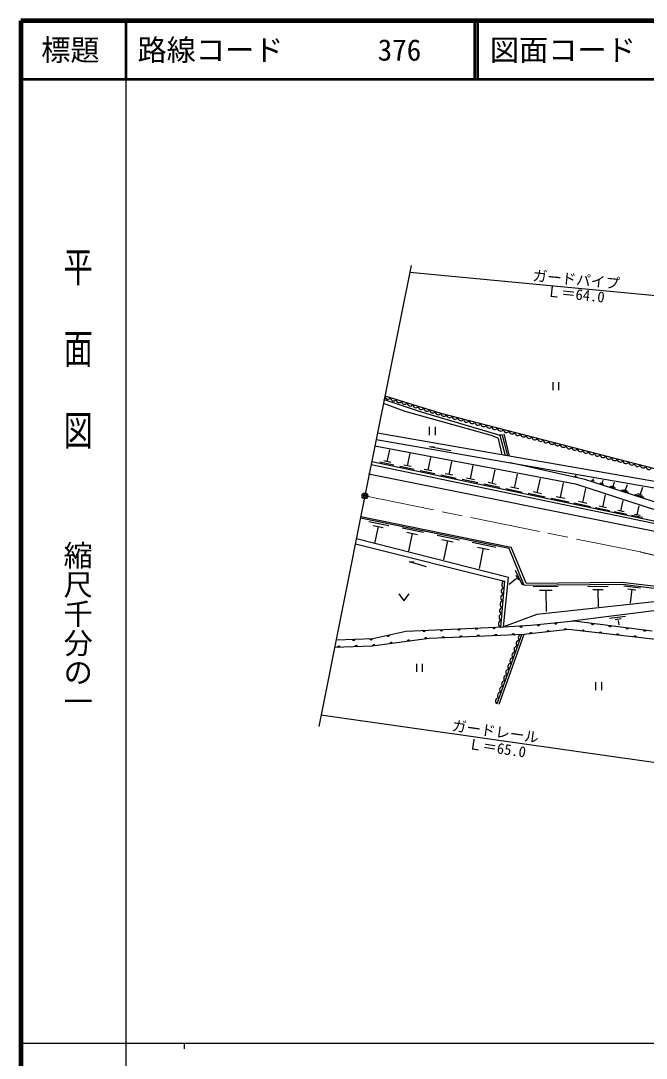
# Model space of a CAD drawing. Units: millimetres, scale not verified. Extents: x 40000 to 680000, y 20000 to 380000.
# Drawn here: x 40000 to 147168, y 202409 to 380000 of the extents above; entities that cross this region are included whole.
import ezdxf
from ezdxf.enums import TextEntityAlignment as Align

# ---------------------------------------------------------------- set-up
doc = ezdxf.new("R2010")
doc.units = ezdxf.units.MM
doc.header["$LTSCALE"] = 1000
doc.header["$PDMODE"] = 32
doc.header["$PDSIZE"] = 500
doc.linetypes.add('CHAIN', pattern=[18.5, 12, -1.5, 3.5, -1.5])
for name, color, linetype, lineweight in [('M-BGD', 7, 'Continuous', 25), ('M-BMK', 2, 'CHAIN', 13), ('M-BMK-SRVR', 3, 'Continuous', 25), ('M-TTL', 2, 'Continuous', 140), ('M-TTL-BAND', 7, 'Continuous', 25), ('M-TTL-LINE', 7, 'Continuous', 50)]:
    doc.layers.add(name, color=color, linetype=linetype, lineweight=lineweight)
for name, color, linetype in [('M-OTRS', 6, 'Continuous'), ('M-STR-HTXT', 7, 'Continuous'), ('M-TTL-TXT', 7, 'Continuous')]:
    doc.layers.add(name, color=color, linetype=linetype)
doc.styles.add('@ＭＳ ゴシック', font='')
doc.styles.add('ＭＳ ゴシック', font='')
doc.styles.get('@ＭＳ ゴシック').set_extended_font_data('@MS Gothic')
doc.styles.get('ＭＳ ゴシック').set_extended_font_data('MS Gothic')

msp = doc.modelspace()

# ---------------------------------------------------------------- linework, layer by layer
at = {"layer": 'M-BGD'}
for p, q in [((106646, 336945), (169519, 330985)), ((131158, 318152), (131158, 316752)), ((132208, 316752), (132208, 318152)), ((105852, 313126), (102139, 314468)), ((102258, 315064), (102277, 315154)), ((102277, 315154), (108603, 313077)), ((120846, 308971), (105852, 313126)), ((108603, 313077), (122087, 309088)), ((164872, 298283), (101127, 309423)), ((109999, 310473), (109999, 309073)), ((111049, 309073), (111049, 310473)), ((122543, 309064), (122087, 309088)), ((122087, 309088), (123000, 305601)), ((123465, 305519), (122543, 309064)), ((123760, 305468), (122848, 309298)), ((100692, 307254), (135056, 300725)), ((100906, 308319), (164641, 297232)), ((121829, 308514), (120846, 308971)), ((122469, 305693), (121829, 308514)), ((102802, 304523), (103232, 306568)), ((106256, 303807), (106699, 305909)), ((110048, 307073), (110820, 307143)), ((113687, 306406), (110048, 307073)), ((100047, 304037), (162876, 290986)), ((162854, 291294), (100140, 304503)), ((103928, 303909), (101523, 304416)), ((103403, 304397), (102200, 304650)), ((107415, 303175), (104941, 303696)), ((106874, 303676), (105637, 303937)), ((109780, 303075), (110235, 305237)), ((113376, 302329), (113844, 304552)), ((117044, 301568), (117525, 303852)), ((136643, 301471), (123896, 304320)), ((99594, 302444), (160385, 290252)), ((110971, 302426), (108428, 302962)), ((110416, 302941), (109144, 303209)), ((114600, 301661), (111986, 302212)), ((114029, 302191), (112722, 302467)), ((120787, 300791), (121281, 303139)), ((124605, 299999), (125113, 302411)), ((135334, 301875), (134741, 302005)), ((135041, 301939), (135126, 302239)), ((118303, 300882), (115615, 301448)), ((117716, 301426), (116372, 301709)), ((122080, 300086), (119318, 300668)), ((121477, 300646), (120096, 300937)), ((125314, 299849), (123896, 300148)), ((128501, 299190), (129022, 301668)), ((132475, 298366), (133011, 300910)), ((135056, 300725), (162339, 291867)), ((163587, 292764), (136643, 301471)), ((138215, 301173), (137813, 301303)), ((138014, 301238), (138144, 301641)), ((139903, 300628), (139278, 300830)), ((139591, 300729), (139793, 301354)), ((141869, 299992), (140985, 300278)), ((141691, 300196), (141249, 300339)), ((141470, 300268), (141713, 301020)), ((143622, 299622), (143948, 300631)), ((146129, 298871), (146552, 300178)), ((125934, 299274), (123097, 299872)), ((129866, 298446), (126951, 299060)), ((129229, 299037), (127772, 299344)), ((133223, 298208), (131727, 298523)), ((136287, 297538), (136795, 299951)), ((139725, 296757), (140167, 298857)), ((144158, 299253), (142972, 299636)), ((143919, 299527), (143326, 299718)), ((146824, 298391), (145286, 298888)), ((146514, 298746), (145745, 298995)), ((133877, 297601), (130884, 298232)), ((137617, 296814), (134778, 297411)), ((136997, 297389), (135578, 297688)), ((140882, 296126), (138411, 296646)), ((140342, 296627), (139107, 296887)), ((142830, 296050), (143213, 297867)), ((145637, 295412), (145966, 296974)), ((123658, 289636), (98206, 294855)), ((98267, 295163), (124039, 289886)), ((143832, 295505), (141694, 295955)), ((143365, 295938), (142296, 296163)), ((146497, 294943), (144660, 295330)), ((146096, 295315), (145177, 295509)), ((99621, 294312), (103041, 293610)), ((100371, 293623), (102081, 293273)), ((101226, 293448), (100630, 290541)), ((105376, 293181), (109002, 292437)), ((123581, 284692), (97497, 291322)), ((106171, 292451), (107984, 292079)), ((107078, 292265), (106446, 289183)), ((111323, 291961), (115164, 291174)), ((97328, 290480), (122854, 284067)), ((112165, 291188), (114085, 290794)), ((113125, 290991), (112456, 287726)), ((117334, 290729), (121401, 289895)), ((118226, 289910), (120259, 289493)), ((119242, 289702), (118534, 286245)), ((126276, 283333), (123658, 289636)), ((126619, 283751), (124039, 289886)), ((109502, 286520), (106615, 287362)), ((106615, 287362), (107333, 287362)), ((124735, 285964), (125929, 283448)), ((122730, 276238), (123581, 284692)), ((124946, 284548), (123705, 283506)), ((124829, 285121), (125285, 284291)), ((122854, 284067), (122196, 276216)), ((143087, 283516), (126276, 283333)), ((126619, 283751), (143059, 283896)), ((127809, 283150), (132081, 283196)), ((128884, 282521), (131020, 282544)), ((129952, 282532), (129991, 278901)), ((137135, 283154), (140638, 283192)), ((138016, 282638), (139768, 282657)), ((138892, 282648), (138924, 279670)), ((143059, 283896), (158548, 282047)), ((158231, 281614), (143087, 283516)), ((143340, 283283), (146154, 282929)), ((143990, 282772), (145397, 282596)), ((144694, 282684), (144394, 280292)), ((104759, 281899), (105659, 280699)), ((105659, 280699), (106559, 281899)), ((158231, 281614), (128417, 278344)), ((155807, 279949), (134437, 277222)), ((128417, 278344), (122730, 276238)), ((140859, 277749), (143632, 278088)), ((141819, 277527), (142872, 277655)), ((142345, 277363), (142450, 276579)), ((125812, 274904), (121557, 263090)), ((126205, 274920), (121917, 262967)), ((107788, 269934), (107788, 268534)), ((108838, 268534), (108838, 269934)), ((138485, 266790), (138485, 265390)), ((139535, 265390), (139535, 266790)), ((153781, 252236), (91441, 261121))]:
    msp.add_line(p, q, dxfattribs=at)
for points in [[(102402, 315781), (111958, 312829), (164659, 299172)], [(122730, 276238), (127390, 276520), (134839, 277274), (148205, 275582)], [(181061, 270973), (180920, 270991), (176649, 271495), (171674, 271480), (133849, 275772), (126205, 274920), (109994, 274264), (100199, 272948), (93761, 272692)], [(94032, 274044), (100338, 274237), (105985, 275540), (122730, 276238)]]:
    msp.add_lwpolyline(points, dxfattribs=at)
for centre, radius, start, end in [((102913, 315741), 513, 175.51559, 330.14265), ((103869, 315446), 513, 175.51559, 330.14265), ((104824, 315151), 513, 175.51559, 330.14265), ((105780, 314856), 513, 175.51559, 330.14265), ((106735, 314560), 513, 175.51559, 330.14265), ((107691, 314265), 513, 175.51559, 330.14265), ((108646, 313970), 513, 175.51559, 330.14265), ((109602, 313675), 513, 175.51559, 330.14265), ((110558, 313379), 513, 175.51559, 330.14265), ((111513, 313084), 513, 175.51559, 330.14265), ((112475, 312816), 518, 178.60808, 332.33539), ((113451, 312563), 518, 178.60808, 332.33539), ((114427, 312310), 518, 178.60808, 332.33539), ((115403, 312058), 518, 178.60808, 332.33539), ((116379, 311805), 518, 178.60808, 332.33539), ((117355, 311552), 518, 178.60808, 332.33539), ((118331, 311299), 518, 178.60808, 332.33539), ((119307, 311046), 518, 178.60808, 332.33539), ((120283, 310793), 518, 178.60808, 332.33539), ((121259, 310540), 518, 178.60808, 332.33539), ((122235, 310287), 518, 178.60808, 332.33539), ((123211, 310034), 518, 178.60808, 332.33539), ((124187, 309781), 518, 178.60808, 332.33539), ((125163, 309528), 518, 178.60808, 332.33539), ((126139, 309275), 518, 178.60808, 332.33539), ((127115, 309023), 518, 178.60808, 332.33539), ((128090, 308770), 518, 178.60808, 332.33539), ((129066, 308517), 518, 178.60808, 332.33539), ((130042, 308264), 518, 178.60808, 332.33539), ((131018, 308011), 518, 178.60808, 332.33539), ((131994, 307758), 518, 178.60808, 332.33539), ((132970, 307505), 518, 178.60808, 332.33539), ((133946, 307252), 518, 178.60808, 332.33539), ((134922, 306999), 518, 178.60808, 332.33539), ((135898, 306746), 518, 178.60808, 332.33539), ((136874, 306493), 518, 178.60808, 332.33539), ((137850, 306241), 518, 178.60808, 332.33539), ((138826, 305988), 518, 178.60808, 332.33539), ((139802, 305735), 518, 178.60808, 332.33539), ((140778, 305482), 518, 178.60808, 332.33539), ((141754, 305229), 518, 178.60808, 332.33539), ((142730, 304976), 518, 178.60808, 332.33539), ((143706, 304723), 518, 178.60808, 332.33539), ((144682, 304470), 518, 178.60808, 332.33539), ((145658, 304217), 518, 178.60808, 332.33539), ((146634, 303964), 518, 178.60808, 332.33539), ((147610, 303711), 518, 178.60808, 332.33539), ((122908, 282368), 596, 104.3971, 246.01589), ((123002, 283490), 596, 104.3971, 246.01589), ((122720, 280125), 596, 104.3971, 246.01589), ((122814, 281246), 596, 104.3971, 246.01589), ((122626, 279003), 596, 104.3971, 246.01589), ((122438, 276760), 596, 104.3971, 246.01589), ((122532, 277882), 596, 104.3971, 246.01589), ((109085, 275725), 256, 195.06789, 349.70712), ((112082, 275850), 256, 195.06789, 349.70712), ((115079, 275975), 256, 195.06789, 349.70712), ((118077, 276100), 256, 195.06789, 349.70712), ((121074, 276225), 256, 195.06789, 349.70712), ((125721, 276476), 256, 196.14694, 350.78617), ((128709, 276710), 256, 198.45526, 353.0945), ((130363, 275327), 256, 19.04043, 173.67966), ((131694, 277012), 256, 198.45526, 353.0945), ((133344, 275659), 256, 19.04043, 173.67966), ((136312, 275436), 256, 6.20708, 160.84631), ((137976, 276933), 256, 185.46567, 340.1049), ((139293, 275097), 256, 6.20708, 160.84631), ((140952, 276556), 256, 185.46567, 340.1049), ((143929, 276180), 256, 185.46567, 340.1049), ((146905, 275803), 256, 185.46567, 340.1049), ((97029, 274192), 256, 194.4279, 349.06713), ((100028, 274283), 256, 194.4279, 349.06713), ((102948, 274897), 256, 205.675, 0.31423), ((103462, 273330), 256, 20.33555, 174.97478), ((106435, 273729), 256, 20.33555, 174.97478), ((109408, 274129), 256, 20.33555, 174.97478), ((112396, 274305), 256, 14.99536, 169.63459), ((115393, 274426), 256, 14.99536, 169.63459), ((118391, 274547), 256, 14.99536, 169.63459), ((121388, 274669), 256, 14.99536, 169.63459), ((124386, 274790), 256, 14.99536, 169.63459), ((125414, 273379), 542, 85.39126, 234.98726), ((125769, 274363), 542, 85.39126, 234.98726), ((127381, 274994), 256, 19.04043, 173.67966), ((142274, 274759), 256, 6.20708, 160.84631), ((145255, 274421), 256, 6.20708, 160.84631), ((94490, 272665), 256, 14.95201, 169.59124), ((97488, 272784), 256, 14.95201, 169.59124), ((100488, 272930), 256, 20.33555, 174.97478), ((124705, 271410), 542, 85.39126, 234.98726), ((125059, 272394), 542, 85.39126, 234.98726), ((123995, 269441), 542, 85.39126, 234.98726), ((124350, 270426), 542, 85.39126, 234.98726), ((123641, 268457), 542, 85.39126, 234.98726), ((122932, 266488), 542, 85.39126, 234.98726), ((123286, 267472), 542, 85.39126, 234.98726), ((122222, 264519), 542, 85.39126, 234.98726), ((122577, 265503), 542, 85.39126, 234.98726), ((121868, 263534), 542, 85.39126, 234.98726)]:
    msp.add_arc(centre, radius, start, end, dxfattribs=at)
at = {"layer": 'M-BMK'}
msp.add_line((98968, 298655), (146161, 289066), dxfattribs=at)
msp.add_arc((218573, 587748), 307334, 256.37217, 265.89959, dxfattribs=at)
at = {"layer": 'M-BMK-SRVR'}
for p, q in [((106876, 338088), (98968, 298655)), ((98968, 298655), (91060, 259223))]:
    msp.add_line(p, q, dxfattribs=at)
msp.add_circle((98968, 298655), 500, dxfattribs=at)
msp.add_point((98968, 298655), dxfattribs=at)
at = {"layer": 'M-OTRS'}
msp.add_point((98968, 298655), dxfattribs=at)
at = {"layer": 'M-TTL'}
for p, q in [((40000, 380000), (40000, 20000)), ((680000, 380000), (40000, 380000))]:
    msp.add_line(p, q, dxfattribs=at)
at = {"layer": 'M-TTL-BAND'}
for p, q in [((58000, 370000), (58000, 20000)), ((40000, 205000), (579000, 205000)), ((68000, 205000), (68000, 204000))]:
    msp.add_line(p, q, dxfattribs=at)
at = {"layer": 'M-TTL-LINE'}
for p, q in [((58000, 380000), (58000, 370000)), ((117750, 380000), (117750, 370000)), ((118250, 380000), (118250, 370000)), ((40000, 370000), (680000, 370000))]:
    msp.add_line(p, q, dxfattribs=at)

# ---------------------------------------------------------------- texts
at = {"layer": 'M-STR-HTXT', "style": 'ＭＳ ゴシック'}
for s, rotation, p in [('ガードパイプ', 354.585, (127570, 334962)), ('Ｌ＝64.0', 353.938, (129947, 332268)), ('ガードレール', 351.888, (113695, 257950)), ('Ｌ＝65.0', 351.273, (116447, 254836))]:
    msp.add_text(s, height=1833, rotation=rotation, dxfattribs=at).set_placement(p, align=Align.BOTTOM_LEFT)
at = {"layer": 'M-TTL-BAND', "style": '@ＭＳ ゴシック', "width": 1.4}
msp.add_text('平  面  図', height=3666, rotation=270, dxfattribs=at).set_placement((49777, 306475), align=Align.MIDDLE_RIGHT)
at = {"layer": 'M-TTL-BAND', "style": '@ＭＳ ゴシック'}
msp.add_text('縮尺千分の一', height=3666, rotation=270, dxfattribs=at).set_placement((49777, 261030), align=Align.MIDDLE_RIGHT)
at = {"layer": 'M-TTL-TXT', "style": 'ＭＳ ゴシック'}
msp.add_text('標題', height=3666, dxfattribs=at).set_placement((48500, 375000), align=Align.MIDDLE_CENTER)
for s, p in [('路線コード', (60000, 375000)), ('376', (101142, 375000)), ('図面コード', (120380, 375000))]:
    msp.add_text(s, height=3666, dxfattribs=at).set_placement(p, align=Align.MIDDLE_LEFT)

doc.saveas('drawing.dxf')
